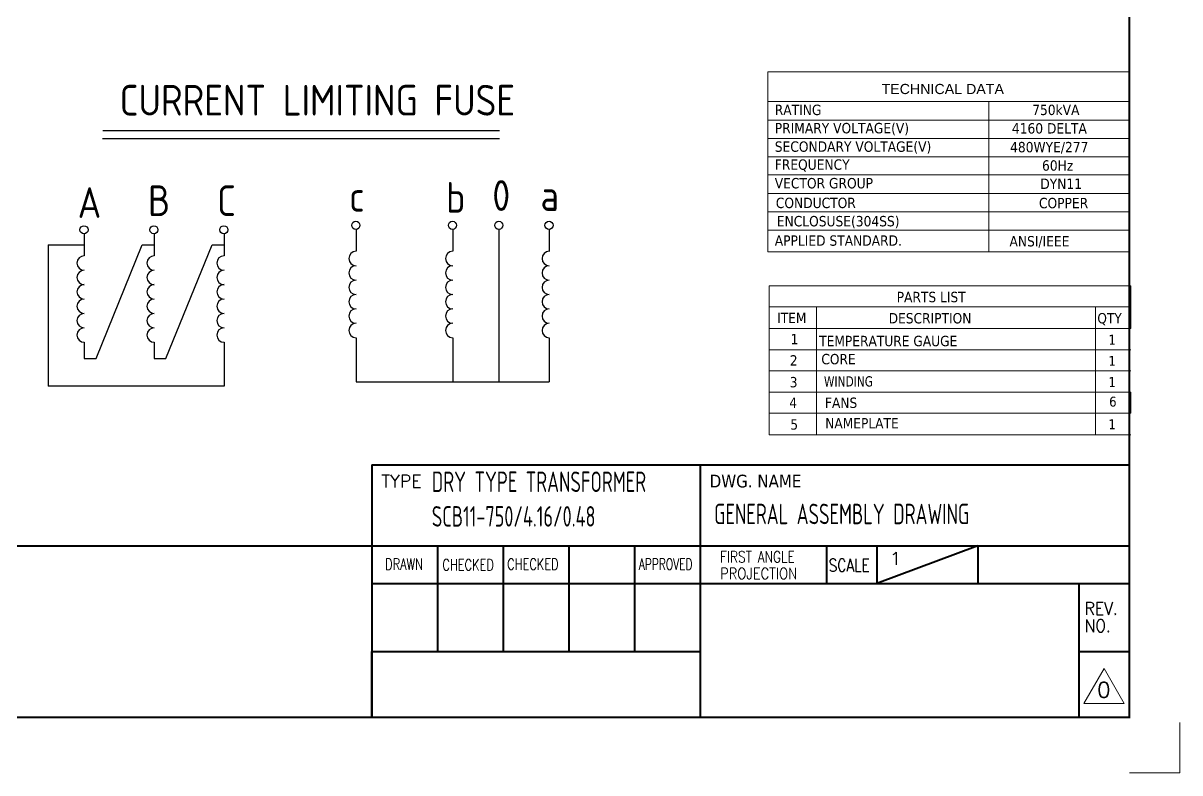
# Model space of a CAD drawing. Header units: millimetres. Extents: x 1190 to 1604, y -412 to -119.
# Drawn here: x 1378.3 to 1604.3, y -411.8 to -265.2 of the extents above; entities that cross this region are included whole.
import ezdxf
from ezdxf.enums import TextEntityAlignment as Align

# ---------------------------------------------------------------- set-up
doc = ezdxf.new("R2010")
doc.units = ezdxf.units.MM
doc.layers.add('1', color=4, linetype='Continuous')
doc.layers.add('2', color=3, linetype='Continuous')
for name, color, linetype, lineweight in [('6文字层', 3, 'Continuous', 35), ('标注、文本', 3, 'Continuous', 25), ('铁心', 3, 'Continuous', 0)]:
    doc.layers.add(name, color=color, linetype=linetype, lineweight=lineweight)
doc.layers.add('paper', color=254, linetype='Continuous', plot=False)
doc.styles.add('PDF Arial', font='arial.ttf')
doc.styles.add('ROMANS', font='romans.shx', dxfattribs={"bigfont": 'whgtxt.shx'})
doc.styles.get("Standard").update_dxf_attribs({"font": 'gbenor.shx', "bigfont": 'gbcbig.shx'})
doc.styles.add('Tahoma$001', font='tahoma.ttf', dxfattribs={"height": 2.159784})
doc.styles.add('Tahoma_txtstyle_28.93_0_0', font='tahoma.ttf')
doc.styles.add('Tahoma_txtstyle_30.40_0_0', font='tahoma.ttf')

msp = doc.modelspace()

# ---------------------------------------------------------------- linework, layer by layer
at = {"layer": '1', "color": 0, "lineweight": 40}
for p, q in [((1446.45, -351.58), (1594.46, -351.58)), ((1446.45, -351.58), (1446.45, -400.92)), ((1446.45, -351.58), (1523.83, -351.58)), ((1510.59, -351.58), (1510.59, -400.92)), ((1215.57, -367.37), (1594.46, -367.37)), ((1459.28, -367.37), (1459.28, -388.06)), ((1472.11, -367.37), (1472.11, -388.06)), ((1484.93, -367.37), (1484.93, -388.06)), ((1497.76, -367.37), (1497.76, -388.06)), ((1535.26, -367.37), (1535.26, -374.77)), ((1564.86, -367.37), (1545.12, -374.77)), ((1545.12, -367.37), (1545.12, -374.77)), ((1564.86, -367.37), (1564.86, -374.77)), ((1446.45, -374.77), (1510.59, -374.77)), ((1510.59, -374.77), (1594.46, -374.77)), ((1584.59, -374.77), (1584.59, -400.92)), ((1446.45, -388.06), (1510.59, -388.06)), ((1446.45, -400.88), (1446.45, -388.06)), ((1584.59, -388.06), (1594.46, -388.06))]:
    msp.add_line(p, q, dxfattribs=at)
at = {"layer": '1', "color": 0, "lineweight": 40, "const_width": 0.345}
msp.add_lwpolyline([(1215.57, -400.92), (1594.46, -400.92), (1594.46, -128.59), (1215.57, -128.59), (1215.57, -400.92)], dxfattribs=at)
at = {"layer": '2', "lineweight": 13}
for p, q in [((1585.58, -398.2), (1589.53, -391.37)), ((1589.53, -391.37), (1593.47, -398.2)), ((1593.47, -398.2), (1585.58, -398.2))]:
    msp.add_line(p, q, dxfattribs=at)
at = {"layer": '6文字层', "lineweight": 13}
for points in [[(1523.83, -274.73), (1594.46, -274.73)], [(1523.83, -274.73), (1523.83, -309.91)], [(1594.46, -274.73), (1594.46, -316.57)]]:
    msp.add_lwpolyline(points, dxfattribs=at)
at = {"layer": 'paper', "lineweight": 13}
for q in [(1604.33, -401.9), (1594.46, -411.77)]:
    msp.add_line((1604.33, -411.77), q, dxfattribs=at)
at = {"layer": '标注、文本'}
for p, q in [((1393.86, -286.21), (1471.39, -286.21)), ((1393.82, -287.77), (1471.4, -287.77)), ((1390.21, -306.43), (1390.21, -310.73)), ((1403.88, -306.43), (1403.88, -310.73)), ((1417.54, -306.43), (1417.54, -310.73)), ((1443.34, -305.54), (1443.34, -309.84)), ((1462.22, -305.54), (1462.22, -309.84)), ((1471.27, -305.54), (1471.27, -335.32)), ((1481.1, -305.54), (1481.1, -309.85)), ((1383.18, -308.58), (1390.21, -308.58)), ((1383.18, -308.58), (1383.18, -336.21)), ((1392.53, -330.76), (1401.56, -308.58)), ((1401.56, -308.58), (1403.88, -308.58)), ((1406.19, -330.76), (1415.23, -308.58)), ((1415.23, -308.58), (1417.54, -308.58)), ((1390.21, -327.61), (1390.21, -330.76)), ((1403.88, -327.61), (1403.88, -330.76)), ((1417.54, -327.61), (1417.54, -336.21)), ((1443.34, -326.72), (1443.34, -335.32)), ((1462.22, -326.72), (1462.22, -335.32)), ((1481.1, -326.72), (1481.1, -335.32)), ((1390.21, -330.76), (1392.53, -330.76)), ((1403.88, -330.76), (1406.19, -330.76)), ((1417.54, -336.21), (1383.18, -336.21)), ((1443.34, -335.32), (1481.1, -335.32))]:
    msp.add_line(p, q, dxfattribs=at)
at = {"layer": '标注、文本', "lineweight": 13}
msp.add_line((1566.99, -309.91), (1566.99, -305.68), dxfattribs=at)
at = {"layer": '标注、文本'}
for centre in [(1390.17, -305.63), (1403.83, -305.63), (1417.5, -305.63), (1443.29, -304.75), (1462.17, -304.75), (1471.23, -304.75), (1481.05, -304.75)]:
    msp.add_circle(centre, 0.794, dxfattribs=at)
for centre in [(1390.21, -312.14), (1403.88, -312.14), (1417.54, -312.14), (1443.34, -311.25), (1462.22, -311.25), (1481.1, -311.25), (1390.21, -314.95), (1403.88, -314.95), (1417.54, -314.95), (1443.34, -314.06), (1462.22, -314.06), (1481.1, -314.06), (1390.21, -317.76), (1403.88, -317.76), (1417.54, -317.76), (1443.34, -316.88), (1462.22, -316.88), (1481.1, -316.88), (1443.34, -319.69), (1462.22, -319.69), (1481.1, -319.69), (1390.21, -320.57), (1403.88, -320.57), (1417.54, -320.57), (1390.21, -323.39), (1403.88, -323.39), (1417.54, -323.39), (1443.34, -322.5), (1462.22, -322.5), (1481.1, -322.5), (1390.21, -326.2), (1403.88, -326.2), (1417.54, -326.2), (1443.34, -325.31), (1462.22, -325.31), (1481.1, -325.32)]:
    msp.add_arc(centre, 1.41, 90, 270, dxfattribs=at)
at = {"layer": '铁心', "lineweight": 13}
for points in [[(1523.83, -280.59), (1594.46, -280.59)], [(1566.99, -280.59), (1566.99, -305.68)], [(1523.83, -284.2), (1594.46, -284.2)], [(1523.83, -287.77), (1594.46, -287.77)], [(1523.83, -291.35), (1594.46, -291.35)], [(1523.83, -294.92), (1594.46, -294.92)], [(1523.83, -298.53), (1594.46, -298.53)], [(1523.83, -302.1), (1594.46, -302.1)], [(1523.83, -305.68), (1594.46, -305.68)], [(1523.83, -305.68), (1594.46, -305.68)], [(1523.83, -305.68), (1570.06, -305.68)], [(1523.83, -305.68), (1570.06, -305.68)], [(1523.83, -305.68), (1594.46, -305.68)], [(1523.83, -309.91), (1594.46, -309.91)], [(1523.83, -309.91), (1570.06, -309.91)], [(1523.83, -309.91), (1570.06, -309.91)], [(1524.09, -345.71), (1524.09, -316.57)], [(1524.09, -316.57), (1594.72, -316.57), (1594.72, -320.71)], [(1524.09, -316.57), (1524.09, -320.71), (1524.09, -320.71)], [(1524.09, -320.71), (1594.72, -320.71), (1594.72, -324.94)], [(1524.09, -320.71), (1524.09, -324.94), (1594.72, -324.94)], [(1533.32, -320.71), (1533.32, -324.94), (1533.32, -324.94)], [(1587.87, -320.71), (1587.87, -345.71)], [(1524.09, -324.94), (1524.09, -345.71)], [(1533.32, -324.94), (1533.32, -345.71)], [(1594.72, -329.07), (1524.09, -329.07), (1524.09, -329.07)], [(1594.72, -333.21), (1524.09, -333.21), (1524.09, -333.21)], [(1533.32, -333.23), (1533.32, -337.35), (1533.32, -337.35)], [(1524.09, -337.35), (1594.72, -337.35), (1594.72, -341.48)], [(1524.09, -337.35), (1524.09, -341.48), (1594.72, -341.48)], [(1594.72, -337.35), (1524.09, -337.35), (1524.09, -337.35)], [(1524.09, -345.71), (1524.09, -337.35), (1524.09, -337.35)], [(1533.32, -337.35), (1533.32, -345.71)], [(1524.09, -341.48), (1524.09, -345.71)], [(1594.72, -341.48), (1524.09, -341.48), (1524.09, -341.48)], [(1594.72, -345.71), (1524.09, -345.71), (1524.09, -345.71)], [(1594.72, -345.71), (1524.09, -345.71), (1524.09, -345.71)]]:
    msp.add_lwpolyline(points, dxfattribs=at)

# ---------------------------------------------------------------- texts
at = {"layer": '1', "color": 4, "lineweight": 13, "width": 0.76}
for s, p in [('DRY TYPE TRANSFORMER', (1458.14, -356.88)), ('GENERAL ASSEMBLY DRAWING', (1513.32, -363.17)), ('SCB11-750/4.16/0.48', (1458.14, -363.64))]:
    msp.add_text(s, height=4, dxfattribs=at).set_placement(p)
at = {"layer": '2', "lineweight": 13, "style": 'ROMANS'}
for s, height, p in [('TYPE', 2.467, (1448.3, -355.99)), ('1', 2.47, (1547.69, -371.08))]:
    msp.add_text(s, height=height, dxfattribs=at).set_placement(p)
for s, height, width, p in [('DRAWN', 2.171, 0.75, (1449.02, -372.06)), ('CHECKED', 2.171, 0.75, (1460.22, -372.19)), ('CHECKED', 2.171, 0.75, (1472.88, -372.06)), ('APPROVED', 2.171, 0.7, (1498.6, -372.06)), ('FIRST ANGLE', 2.1707, 0.8, (1514.48, -370.64)), ('SCALE', 2.467, 0.8, (1535.69, -372.43)), ('PROJECTION', 2.171, 0.86, (1514.48, -373.9)), ('REV.', 2.467, 0.9, (1585.71, -380.87)), ('NO.', 2.467, 0.9, (1585.71, -384.24))]:
    msp.add_text(s, height=height, dxfattribs=dict(at, width=width)).set_placement(p)
at = {"layer": '2', "color": 4, "lineweight": 13, "style": 'ROMANS'}
msp.add_text('0', height=2.96, dxfattribs=at).set_placement((1588.2, -397.02))
at = {"layer": '标注、文本'}
msp.add_text('CURRENT LIMITING FUSE', height=6, dxfattribs=at).set_placement((1397.14, -283.31))
at = {"layer": '标注、文本', "char_height": 6, "width": 3.8476, "attachment_point": 1}
for s, insert in [('0', (1469.96, -295.94)), ('A', (1388.94, -297.3)), ('B', (1402.67, -296.94)), ('C', (1416.18, -296.94)), ('c', (1441.99, -296.1)), ('b', (1460.92, -296.3)), ('a', (1479.38, -295.94))]:
    msp.add_mtext(s, dxfattribs=dict(at, insert=insert))
at = {"layer": '铁心', "lineweight": 13}
for s, height, style, p in [('TECHNICAL DATA', 1.9883, 'PDF Arial', (1546.03, -279.11)), ('RATING', 2.03, 'Tahoma$001', (1525.16, -283.21)), ('750kVA', 2.03, 'Tahoma$001', (1575.47, -283.21)), ('PRIMARY VOLTAGE(V)', 2.0303, 'Tahoma$001', (1525.16, -286.78)), ('4160 DELTA', 2.03, 'Tahoma$001', (1571.5, -286.82)), ('SECONDARY VOLTAGE(V)', 2.0303, 'Tahoma$001', (1525.16, -290.39)), ('480WYE/277', 2.03, 'Tahoma$001', (1571.15, -290.49)), ('FREQUENCY', 2.03, 'Tahoma$001', (1525.16, -293.9)), ('60Hz', 2.03, 'Tahoma$001', (1577.39, -294.08)), ('VECTOR GROUP', 2.0303, 'Tahoma$001', (1525.16, -297.54)), ('DYN11', 2.03, 'Tahoma$001', (1577.05, -297.65)), ('CONDUCTOR', 2.03, 'Tahoma$001', (1525.37, -301.39)), ('COPPER', 2.03, 'Tahoma$001', (1576.79, -301.42)), ('APPLIED STANDARD.', 2.0303, 'Tahoma$001', (1525.16, -308.75)), ('ANSI/IEEE', 2.03, 'Tahoma$001', (1571.03, -308.88)), ('PARTS LIST', 2.024, 'Tahoma_txtstyle_30.40_0_0', (1548.99, -319.78)), ('ITEM', 2.024, 'Tahoma_txtstyle_30.40_0_0', (1525.62, -323.88)), ('DESCRIPTION', 2.0243, 'Tahoma_txtstyle_30.40_0_0', (1547.42, -323.93)), ('QTY', 2.015, 'Tahoma$001', (1588.2, -323.92)), ('1', 2.02, 'Tahoma_txtstyle_30.40_0_0', (1528.26, -328.02)), ('TEMPERATURE GAUGE', 2.0243, 'Tahoma_txtstyle_30.40_0_0', (1533.84, -328.38)), ('1', 1.93, 'Tahoma_txtstyle_28.93_0_0', (1590.37, -328.08)), (' CORE', 2.024, 'Tahoma_txtstyle_30.40_0_0', (1533.5, -331.92)), ('2', 2.02, 'Tahoma_txtstyle_30.40_0_0', (1528.11, -332.16)), ('1', 1.93, 'Tahoma_txtstyle_28.93_0_0', (1590.37, -332.22)), ('3', 2.02, 'Tahoma_txtstyle_30.40_0_0', (1528.09, -336.42)), ('1', 1.93, 'Tahoma_txtstyle_28.93_0_0', (1590.37, -336.35)), ('4', 2.02, 'Tahoma_txtstyle_30.40_0_0', (1528.01, -340.43)), ('FANS', 2.024, 'Tahoma_txtstyle_30.40_0_0', (1534.97, -340.45)), ('6', 1.93, 'Tahoma_txtstyle_28.93_0_0', (1590.51, -340.18)), ('5', 2.02, 'Tahoma_txtstyle_30.40_0_0', (1528.2, -344.69)), ('NAMEPLATE', 2.024, 'Tahoma_txtstyle_30.40_0_0', (1535.02, -344.45)), ('1', 1.93, 'Tahoma_txtstyle_28.93_0_0', (1590.37, -344.61)), ('DWG. NAME', 2.492, 'Tahoma_txtstyle_30.40_0_0', (1512.44, -355.99))]:
    msp.add_text(s, height=height, dxfattribs=dict(at, style=style)).set_placement(p)
at = {"layer": '铁心', "lineweight": 13, "style": 'Tahoma$001'}
msp.add_text('ENCLOSUSE(304SS)', height=2.0303, dxfattribs=at).set_placement((1537.55, -304.09), align=Align.MIDDLE)
at = {"layer": '铁心', "lineweight": 13, "style": 'Tahoma_txtstyle_30.40_0_0', "width": 0.88}
msp.add_text('WINDING', height=2, dxfattribs=at).set_placement((1534.77, -336.26))

doc.saveas('drawing.dxf')
